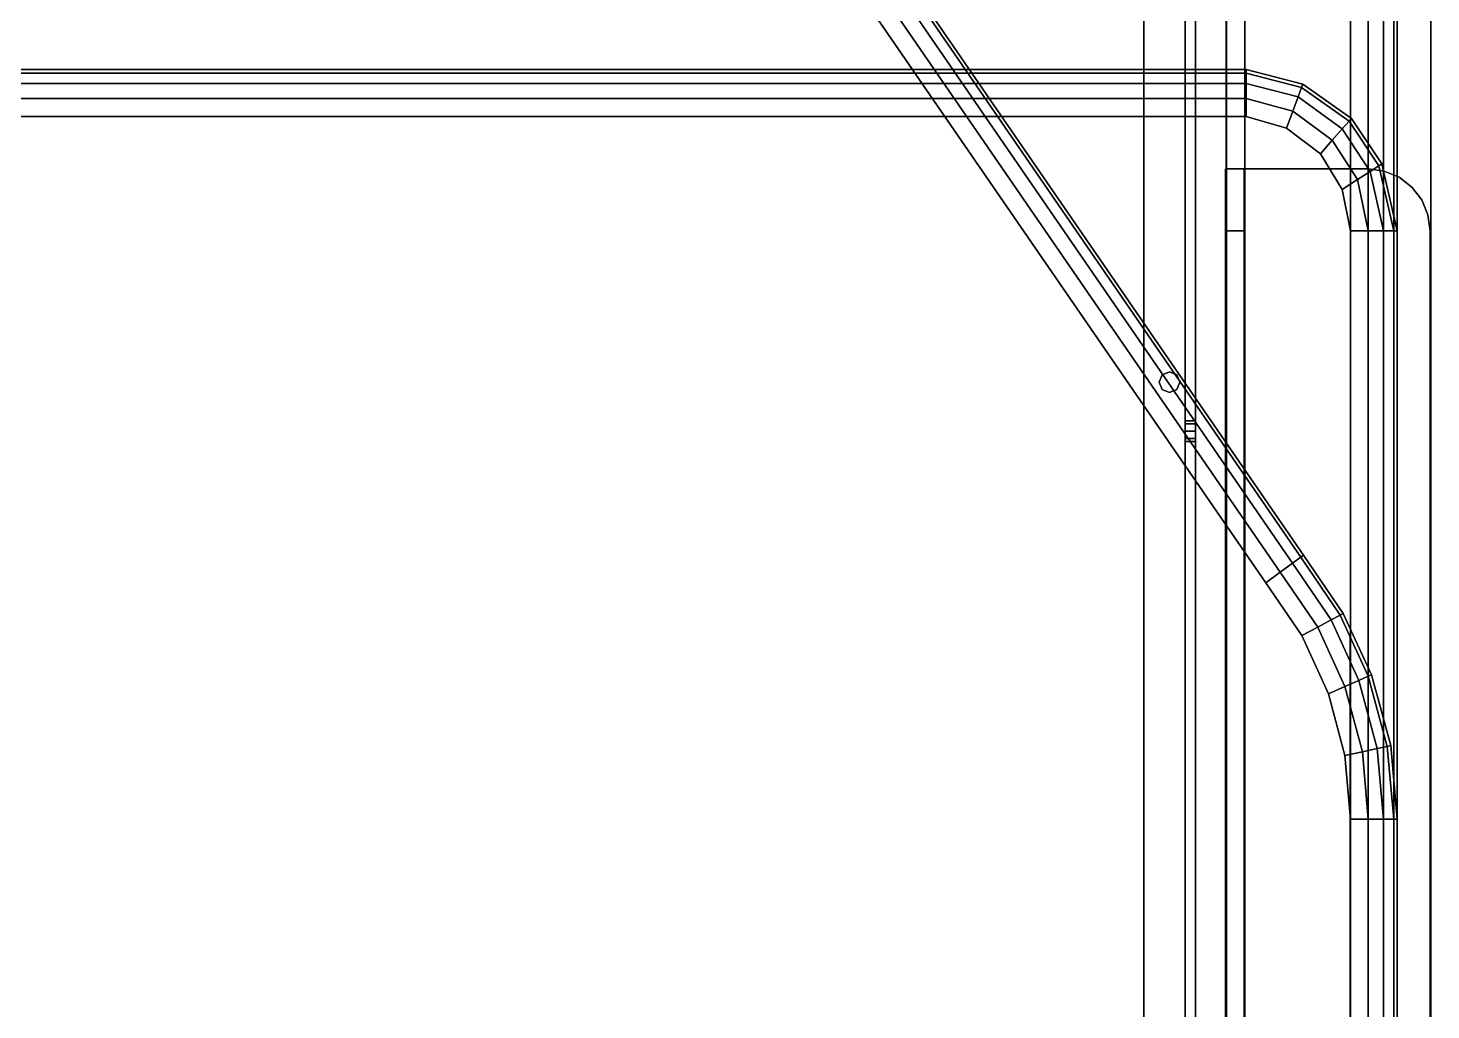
# Model space of a CAD drawing. Extents: x 0 to 341, y -1007 to 0.
# Drawn here: x 114.6 to 340.9, y -316.8 to -158.4 of the extents above; entities that cross this region are included whole.
import ezdxf

# ---------------------------------------------------------------- set-up
doc = ezdxf.new("R2010")
doc.units = 0
for name, color, linetype in [('ACESSORIO_ABERTO', 253, 'CONTINUOUS'), ('ACESSORIO_FECHADO', 253, 'CONTINUOUS'), ('TABUA_ABERTO', 7, 'CONTINUOUS'), ('TABUA_FECHADO', 7, 'CONTINUOUS')]:
    doc.layers.add(name, color=color, linetype=linetype)

msp = doc.modelspace()

# ---------------------------------------------------------------- linework, layer by layer
at = {"layer": 'ACESSORIO_ABERTO'}
for points, invisible_edges in [([(307.7914, -623.535, 30), (307.7914, -623.1942, 32.58819), (307.7914, -181.4782, 32.58819), (307.7914, -181.1375, 30)], 10), ([(307.7914, -181.1375, 30), (307.7914, -181.1375), (307.7914, -623.535), (307.7914, -623.535, 30)], 8), ([(310.7914, -181.4782, 32.58819), (310.7914, -181.1375, 30), (307.7914, -181.1375, 30), (307.7914, -181.4782, 32.58819)], 8), ([(307.7914, -181.4782, 32.58819), (307.7914, -182.4772, 35), (307.7914, -622.1952, 35), (307.7914, -623.1942, 32.58819)], 10), ([(310.7914, -182.4772, 35), (310.7914, -181.4782, 32.58819), (307.7914, -181.4782, 32.58819), (307.7914, -182.4772, 35)], 10), ([(307.7914, -622.1952, 35), (307.7914, -620.606, 37.07107), (307.7914, -184.0664, 37.07107), (307.7914, -182.4772, 35)], 10), ([(310.7914, -184.0664, 37.07107), (310.7914, -182.4772, 35), (307.7914, -182.4772, 35), (307.7914, -184.0664, 37.07107)], 10), ([(330.7914, -181.1375), (310.7914, -181.1375), (310.7914, -623.535), (330.7914, -623.535)], 8), ([(330.7914, -181.1375, 3), (310.7914, -181.1375, 3), (310.7914, -623.535, 3), (330.7914, -623.535, 3)], 8), ([(310.7914, -181.1375, 30), (310.7914, -181.1375), (310.7914, -623.535), (310.7914, -623.535, 30)], 8), ([(310.7914, -623.535, 30), (310.7914, -623.1942, 32.58819), (310.7914, -181.4782, 32.58819), (310.7914, -181.1375, 30)], 10), ([(310.7914, -181.4782, 32.58819), (310.7914, -182.4772, 35), (310.7914, -622.1952, 35), (310.7914, -623.1942, 32.58819)], 10), ([(310.7914, -622.1952, 35), (310.7914, -620.606, 37.07107), (310.7914, -184.0664, 37.07107), (310.7914, -182.4772, 35)], 10), ([(333.3795, -181.4782), (330.7914, -181.1375), (330.7914, -181.1375, 3), (333.3795, -181.4782, 3)], 8), ([(330.7914, -623.535), (333.3795, -623.1942), (333.3795, -181.4782), (330.7914, -181.1375)], 10), ([(330.7914, -623.535, 3), (333.3795, -623.1942, 3), (333.3795, -181.4782, 3), (330.7914, -181.1375, 3)], 10), ([(335.7914, -182.4772), (333.3795, -181.4782), (333.3795, -181.4782, 3), (335.7914, -182.4772, 3)], 10), ([(333.3795, -181.4782), (335.7914, -182.4772), (335.7914, -622.1952), (333.3795, -623.1942)], 10), ([(333.3795, -181.4782, 3), (335.7914, -182.4772, 3), (335.7914, -622.1952, 3), (333.3795, -623.1942, 3)], 10), ([(337.8624, -184.0664), (335.7914, -182.4772), (335.7914, -182.4772, 3), (337.8624, -184.0664, 3)], 10), ([(335.7914, -622.1952), (337.8624, -620.606), (337.8624, -184.0664), (335.7914, -182.4772)], 10), ([(335.7914, -622.1952, 3), (337.8624, -620.606, 3), (337.8624, -184.0664, 3), (335.7914, -182.4772, 3)], 10), ([(307.7914, -184.0664, 37.07107), (307.7914, -186.1375, 38.66026), (307.7914, -618.535, 38.66026), (307.7914, -620.606, 37.07107)], 10), ([(310.7914, -186.1375, 38.66026), (310.7914, -184.0664, 37.07107), (307.7914, -184.0664, 37.07107), (307.7914, -186.1375, 38.66026)], 10), ([(310.7914, -184.0664, 37.07107), (310.7914, -186.1375, 38.66026), (310.7914, -618.535, 38.66026), (310.7914, -620.606, 37.07107)], 10), ([(339.4516, -186.1375), (337.8624, -184.0664), (337.8624, -184.0664, 3), (339.4516, -186.1375, 3)], 10), ([(337.8624, -184.0664), (339.4516, -186.1375), (339.4516, -618.535), (337.8624, -620.606)], 10), ([(337.8624, -184.0664, 3), (339.4516, -186.1375, 3), (339.4516, -618.535, 3), (337.8624, -620.606, 3)], 10), ([(307.7914, -616.1231, 39.65926), (307.7914, -618.535, 38.66026), (307.7914, -186.1375, 38.66026), (307.7914, -188.5493, 39.65926)], 10), ([(310.7914, -188.5493, 39.65926), (310.7914, -186.1375, 38.66026), (307.7914, -186.1375, 38.66026), (307.7914, -188.5493, 39.65926)], 10), ([(310.7914, -616.1231, 39.65926), (310.7914, -618.535, 38.66026), (310.7914, -186.1375, 38.66026), (310.7914, -188.5493, 39.65926)], 10), ([(340.4506, -188.5493), (339.4516, -186.1375), (339.4516, -186.1375, 3), (340.4506, -188.5493, 3)], 10), ([(340.4506, -616.1231), (339.4516, -618.535), (339.4516, -186.1375), (340.4506, -188.5493)], 10), ([(340.4506, -616.1231, 3), (339.4516, -618.535, 3), (339.4516, -186.1375, 3), (340.4506, -188.5493, 3)], 10), ([(307.7914, -188.5493, 39.65926), (307.7914, -191.1375, 40), (307.7914, -613.535, 40), (307.7914, -616.1231, 39.65926)], 8), ([(310.7914, -191.1375, 40), (310.7914, -188.5493, 39.65926), (307.7914, -188.5493, 39.65926), (307.7914, -191.1375, 40)], 2), ([(310.7914, -188.5493, 39.65926), (310.7914, -191.1375, 40), (310.7914, -613.535, 40), (310.7914, -616.1231, 39.65926)], 8), ([(340.7914, -191.1375), (340.4506, -188.5493), (340.4506, -188.5493, 3), (340.7914, -191.1375, 3)], 2), ([(340.4506, -188.5493), (340.7914, -191.1375), (340.7914, -613.535), (340.4506, -616.1231)], 8), ([(340.4506, -188.5493, 3), (340.7914, -191.1375, 3), (340.7914, -613.535, 3), (340.4506, -616.1231, 3)], 8)]:
    msp.add_3dface(points, dxfattribs=dict(at, invisible_edges=invisible_edges))
for points in [[(307.7914, -181.1375), (310.7914, -181.1375), (310.7914, -623.535), (307.7914, -623.535)], [(310.7914, -181.1375, 30), (307.7914, -181.1375, 30), (307.7914, -181.1375), (310.7914, -181.1375)], [(330.7914, -181.1375), (330.7914, -181.1375, 3), (310.7914, -181.1375, 3), (310.7914, -181.1375)], [(310.7914, -181.1375, 3), (310.7914, -181.1375), (310.7914, -623.535), (310.7914, -623.535, 3)], [(310.7914, -191.1375, 40), (307.7914, -191.1375, 40), (307.7914, -613.535, 40), (310.7914, -613.535, 40)], [(340.7914, -191.1375), (340.7914, -191.1375, 3), (340.7914, -613.535, 3), (340.7914, -613.535)]]:
    msp.add_3dface(points, dxfattribs=at)
at = {"layer": 'ACESSORIO_FECHADO'}
for points in [[(294.6104, -16.0361, 5), (294.6104, -16.0361, 6.664), (294.6104, -458.5074, 6.664), (294.6104, -458.5074, 5)], [(301.2664, -16.0361, 21.64), (301.2664, -455.1794, 21.64), (302.9305, -455.1794, 21.64), (302.9305, -16.0361, 21.64)], [(307.9225, -425.2274, 16.648), (307.9225, -425.2274, 19.976), (307.9225, -16.0361, 19.976), (307.9225, -16.0361, 16.648)], [(307.9305, -16.0361), (310.9305, -16.0361), (310.9305, -458.5074), (307.9305, -458.5074)], [(310.9305, -16.0361, 3), (310.9305, -16.0361), (310.9305, -458.5074), (310.9305, -458.5074, 3)], [(310.9305, -26.0361, 40), (307.9305, -26.0361, 40), (307.9305, -448.5074, 40), (310.9305, -448.5074, 40)], [(340.9305, -26.0361), (340.9305, -26.0361, 3), (340.9305, -448.5074, 3), (340.9305, -448.5074)], [(297.5938, -214.3592, 6.664), (297.5938, -214.3592, 5), (297.1064, -215.5358, 5), (297.1064, -215.5358, 6.664)], [(298.7704, -213.8718, 6.664), (298.7704, -213.8718, 5), (297.5938, -214.3592, 5), (297.5938, -214.3592, 6.664)], [(299.9471, -214.3592, 6.664), (299.9471, -214.3592, 5), (298.7704, -213.8718, 5), (298.7704, -213.8718, 6.664)], [(300.4344, -215.5358, 6.664), (300.4344, -215.5358, 5), (299.9471, -214.3592, 5), (299.9471, -214.3592, 6.664)], [(297.1064, -215.5358, 6.664), (297.1064, -215.5358, 5), (297.5938, -216.7125, 5), (297.5938, -216.7125, 6.664)], [(297.5938, -216.7125, 6.664), (297.5938, -216.7125, 5), (298.7704, -217.1998, 5), (298.7704, -217.1998, 6.664)], [(298.7704, -217.1998, 6.664), (298.7704, -217.1998, 5), (299.9471, -216.7125, 5), (299.9471, -216.7125, 6.664)], [(299.9471, -216.7125, 6.664), (299.9471, -216.7125, 5), (300.4344, -215.5358, 5), (300.4344, -215.5358, 6.664)], [(302.9305, -222.2716, 11.7329), (301.2664, -222.2716, 11.7329), (301.2664, -221.7842, 12.90952), (302.9305, -221.7842, 12.90952)], [(302.9305, -221.7842, 12.90952), (301.2664, -221.7842, 12.90952), (301.2664, -222.2716, 14.08615), (302.9305, -222.2716, 14.08615)], [(302.9305, -223.4482, 11.24552), (301.2664, -223.4482, 11.24552), (301.2664, -222.2716, 11.7329), (302.9305, -222.2716, 11.7329)], [(302.9305, -222.2716, 14.08615), (301.2664, -222.2716, 14.08615), (301.2664, -223.4482, 14.57352), (302.9305, -223.4482, 14.57352)], [(302.9305, -223.4482, 14.57352), (301.2664, -223.4482, 14.57352), (301.2664, -224.6249, 14.08615), (302.9305, -224.6249, 14.08615)], [(302.9305, -224.6249, 11.7329), (301.2664, -224.6249, 11.7329), (301.2664, -223.4482, 11.24552), (302.9305, -223.4482, 11.24552)], [(302.9305, -224.6249, 14.08615), (301.2664, -224.6249, 14.08615), (301.2664, -225.1122, 12.90952), (302.9305, -225.1122, 12.90952)], [(302.9305, -225.1122, 12.90952), (301.2664, -225.1122, 12.90952), (301.2664, -224.6249, 11.7329), (302.9305, -224.6249, 11.7329)]]:
    msp.add_3dface(points, dxfattribs=at)
for points, invisible_edges in [([(307.9305, -16.0361, 30), (307.9305, -16.0361), (307.9305, -458.5074), (307.9305, -458.5074, 30)], 8), ([(307.9305, -458.5074, 30), (307.9305, -458.1667, 32.58819), (307.9305, -16.3769, 32.58819), (307.9305, -16.0361, 30)], 10), ([(307.9305, -16.3769, 32.58819), (307.9305, -17.3759, 35), (307.9305, -457.1677, 35), (307.9305, -458.1667, 32.58819)], 10), ([(307.9305, -457.1677, 35), (307.9305, -455.5785, 37.07107), (307.9305, -18.9651, 37.07107), (307.9305, -17.3759, 35)], 10), ([(310.9305, -458.5074, 30), (310.9305, -458.1667, 32.58819), (310.9305, -16.3769, 32.58819), (310.9305, -16.0361, 30)], 10), ([(310.9305, -16.0361, 30), (310.9305, -16.0361), (310.9305, -458.5074), (310.9305, -458.5074, 30)], 8), ([(330.9305, -16.0361, 3), (310.9305, -16.0361, 3), (310.9305, -458.5074, 3), (330.9305, -458.5074, 3)], 8), ([(330.9305, -16.0361), (310.9305, -16.0361), (310.9305, -458.5074), (330.9305, -458.5074)], 8), ([(310.9305, -16.3769, 32.58819), (310.9305, -17.3759, 35), (310.9305, -457.1677, 35), (310.9305, -458.1667, 32.58819)], 10), ([(310.9305, -457.1677, 35), (310.9305, -455.5785, 37.07107), (310.9305, -18.9651, 37.07107), (310.9305, -17.3759, 35)], 10), ([(330.9305, -458.5074, 3), (333.5186, -458.1667, 3), (333.5186, -16.3769, 3), (330.9305, -16.0361, 3)], 10), ([(330.9305, -458.5074), (333.5186, -458.1667), (333.5186, -16.3769), (330.9305, -16.0361)], 10), ([(333.5186, -16.3769, 3), (335.9305, -17.3759, 3), (335.9305, -457.1677, 3), (333.5186, -458.1667, 3)], 10), ([(333.5186, -16.3769), (335.9305, -17.3759), (335.9305, -457.1677), (333.5186, -458.1667)], 10), ([(335.9305, -457.1677, 3), (338.0015, -455.5785, 3), (338.0015, -18.9651, 3), (335.9305, -17.3759, 3)], 10), ([(335.9305, -457.1677), (338.0015, -455.5785), (338.0015, -18.9651), (335.9305, -17.3759)], 10), ([(307.9305, -18.9651, 37.07107), (307.9305, -21.0361, 38.66026), (307.9305, -453.5074, 38.66026), (307.9305, -455.5785, 37.07107)], 10), ([(310.9305, -18.9651, 37.07107), (310.9305, -21.0361, 38.66026), (310.9305, -453.5074, 38.66026), (310.9305, -455.5785, 37.07107)], 10), ([(338.0015, -18.9651, 3), (339.5907, -21.0361, 3), (339.5907, -453.5074, 3), (338.0015, -455.5785, 3)], 10), ([(338.0015, -18.9651), (339.5907, -21.0361), (339.5907, -453.5074), (338.0015, -455.5785)], 10), ([(307.9305, -451.0956, 39.65926), (307.9305, -453.5074, 38.66026), (307.9305, -21.0361, 38.66026), (307.9305, -23.448, 39.65926)], 10), ([(310.9305, -451.0956, 39.65926), (310.9305, -453.5074, 38.66026), (310.9305, -21.0361, 38.66026), (310.9305, -23.448, 39.65926)], 10), ([(340.5897, -451.0956, 3), (339.5907, -453.5074, 3), (339.5907, -21.0361, 3), (340.5897, -23.448, 3)], 10), ([(340.5897, -451.0956), (339.5907, -453.5074), (339.5907, -21.0361), (340.5897, -23.448)], 10), ([(307.9305, -23.448, 39.65926), (307.9305, -26.0361, 40), (307.9305, -448.5074, 40), (307.9305, -451.0956, 39.65926)], 8), ([(310.9305, -23.448, 39.65926), (310.9305, -26.0361, 40), (310.9305, -448.5074, 40), (310.9305, -451.0956, 39.65926)], 8), ([(340.5897, -23.448, 3), (340.9305, -26.0361, 3), (340.9305, -448.5074, 3), (340.5897, -451.0956, 3)], 8), ([(340.5897, -23.448), (340.9305, -26.0361), (340.9305, -448.5074), (340.5897, -451.0956)], 8), ([(294.6104, -213.8718, 5), (302.9305, -213.8718, 5), (302.9305, -59.3536, 5), (294.6104, -59.3536, 5)], 5), ([(294.6104, -213.8718, 6.664), (301.2664, -213.8718, 6.664), (301.2664, -59.3536, 6.664), (294.6104, -59.3536, 6.664)], 5), ([(301.2664, -221.7842, 21.64), (301.2664, -221.7842, 6.664), (301.2664, -91.846, 6.664), (301.2664, -91.846, 21.64)], 5), ([(302.9305, -91.846, 21.64), (302.9305, -91.846, 5), (302.9305, -221.7842, 5), (302.9305, -221.7842, 21.64)], 5), ([(294.6104, -214.3592, 6.664), (297.5938, -214.3592, 6.664), (298.7704, -213.8718, 6.664), (294.6104, -213.8718, 6.664)], 5), ([(294.6104, -214.3592, 5), (297.5938, -214.3592, 5), (298.7704, -213.8718, 5), (294.6104, -213.8718, 5)], 7), ([(294.6104, -214.3592, 6.664), (297.5938, -214.3592, 6.664), (297.1064, -215.5358, 6.664), (294.6104, -215.5358, 6.664)], 5), ([(294.6104, -214.3592, 5), (297.5938, -214.3592, 5), (297.1064, -215.5358, 5), (294.6104, -215.5358, 5)], 5), ([(301.2664, -214.3592, 6.664), (299.9471, -214.3592, 6.664), (298.7704, -213.8718, 6.664), (301.2664, -213.8718, 6.664)], 5), ([(302.9305, -214.3592, 5), (299.9471, -214.3592, 5), (298.7704, -213.8718, 5), (302.9305, -213.8718, 5)], 7), ([(301.2664, -215.5358, 6.664), (300.4344, -215.5358, 6.664), (299.9471, -214.3592, 6.664), (301.2664, -214.3592, 6.664)], 5), ([(302.9305, -215.5358, 5), (300.4344, -215.5358, 5), (299.9471, -214.3592, 5), (302.9305, -214.3592, 5)], 5), ([(294.6104, -215.5358, 6.664), (297.1064, -215.5358, 6.664), (297.5938, -216.7125, 6.664), (294.6104, -216.7125, 6.664)], 5), ([(294.6104, -215.5358, 5), (297.1064, -215.5358, 5), (297.5938, -216.7125, 5), (294.6104, -216.7125, 5)], 5), ([(294.6104, -216.7125, 6.664), (297.5938, -216.7125, 6.664), (298.7704, -217.1998, 6.664), (294.6104, -217.1998, 6.664)], 5), ([(294.6104, -216.7125, 5), (297.5938, -216.7125, 5), (298.7704, -217.1998, 5), (294.6104, -217.1998, 5)], 7), ([(294.6104, -428.6118, 5), (302.9305, -428.6118, 5), (302.9305, -217.1998, 5), (294.6104, -217.1998, 5)], 5), ([(294.6104, -428.6118, 6.664), (301.2664, -428.6118, 6.664), (301.2664, -217.1998, 6.664), (294.6104, -217.1998, 6.664)], 5), ([(301.2664, -216.7125, 6.664), (299.9471, -216.7125, 6.664), (298.7704, -217.1998, 6.664), (301.2664, -217.1998, 6.664)], 5), ([(302.9305, -216.7125, 5), (299.9471, -216.7125, 5), (298.7704, -217.1998, 5), (302.9305, -217.1998, 5)], 7), ([(301.2664, -215.5358, 6.664), (300.4344, -215.5358, 6.664), (299.9471, -216.7125, 6.664), (301.2664, -216.7125, 6.664)], 5), ([(302.9305, -215.5358, 5), (300.4344, -215.5358, 5), (299.9471, -216.7125, 5), (302.9305, -216.7125, 5)], 5), ([(301.2664, -222.2716, 6.664), (301.2664, -222.2716, 11.7329), (301.2664, -221.7842, 12.90952), (301.2664, -221.7842, 6.664)], 5), ([(301.2664, -222.2716, 21.64), (301.2664, -222.2716, 14.08615), (301.2664, -221.7842, 12.90952), (301.2664, -221.7842, 21.64)], 5), ([(301.2664, -222.2716, 6.664), (301.2664, -222.2716, 11.7329), (301.2664, -223.4482, 11.24552), (301.2664, -223.4482, 6.664)], 5), ([(301.2664, -223.4482, 21.64), (301.2664, -223.4482, 14.57352), (301.2664, -222.2716, 14.08615), (301.2664, -222.2716, 21.64)], 5), ([(301.2664, -223.4482, 6.664), (301.2664, -223.4482, 11.24552), (301.2664, -224.6249, 11.7329), (301.2664, -224.6249, 6.664)], 5), ([(301.2664, -223.4482, 21.64), (301.2664, -223.4482, 14.57352), (301.2664, -224.6249, 14.08615), (301.2664, -224.6249, 21.64)], 5), ([(302.9305, -222.2716, 5), (302.9305, -222.2716, 11.7329), (302.9305, -221.7842, 12.90952), (302.9305, -221.7842, 5)], 5), ([(302.9305, -222.2716, 21.64), (302.9305, -222.2716, 14.08615), (302.9305, -221.7842, 12.90952), (302.9305, -221.7842, 21.64)], 5), ([(302.9305, -222.2716, 5), (302.9305, -222.2716, 11.7329), (302.9305, -223.4482, 11.24552), (302.9305, -223.4482, 5)], 5), ([(302.9305, -222.2716, 21.64), (302.9305, -222.2716, 14.08615), (302.9305, -223.4482, 14.57352), (302.9305, -223.4482, 21.64)], 5), ([(302.9305, -223.4482, 5), (302.9305, -223.4482, 11.24552), (302.9305, -224.6249, 11.7329), (302.9305, -224.6249, 5)], 5), ([(302.9305, -223.4482, 21.64), (302.9305, -223.4482, 14.57352), (302.9305, -224.6249, 14.08615), (302.9305, -224.6249, 21.64)], 5), ([(301.2664, -224.6249, 6.664), (301.2664, -224.6249, 11.7329), (301.2664, -225.1122, 12.90952), (301.2664, -225.1122, 6.664)], 5), ([(301.2664, -224.6249, 21.64), (301.2664, -224.6249, 14.08615), (301.2664, -225.1122, 12.90952), (301.2664, -225.1122, 21.64)], 5), ([(301.2664, -412.5406, 21.64), (301.2664, -412.5406, 6.664), (301.2664, -225.1122, 6.664), (301.2664, -225.1122, 21.64)], 5), ([(302.9305, -224.6249, 5), (302.9305, -224.6249, 11.7329), (302.9305, -225.1122, 12.90952), (302.9305, -225.1122, 5)], 5), ([(302.9305, -224.6249, 21.64), (302.9305, -224.6249, 14.08615), (302.9305, -225.1122, 12.90952), (302.9305, -225.1122, 21.64)], 5), ([(302.9305, -225.1122, 21.64), (302.9305, -225.1122, 5), (302.9305, -412.5406, 5), (302.9305, -412.5406, 21.64)], 5)]:
    msp.add_3dface(points, dxfattribs=dict(at, invisible_edges=invisible_edges))
at = {"layer": 'TABUA_ABERTO'}
for points in [[(29.77826, -165.679, 50.38631), (311.1523, -165.679, 50.38631), (311.1523, -165.1014, 47.5), (29.77826, -165.1014, 47.5)], [(29.77826, -165.1014, 47.5), (311.1523, -165.1014, 47.5), (311.1523, -165.679, 44.61369), (29.77826, -165.679, 44.61369)], [(320.0687, -167.9727, 50.38631), (311.1523, -165.679, 50.38631), (311.1523, -165.1014, 47.5), (320.2679, -167.4306, 47.5)], [(320.2679, -167.4306, 47.5), (311.1523, -165.1014, 47.5), (311.1523, -165.679, 44.61369), (320.0687, -167.9727, 44.61369)], [(29.77826, -167.3228, 52.82806), (311.1523, -167.3228, 52.82806), (311.1523, -165.679, 50.38631), (29.77826, -165.679, 50.38631)], [(29.77826, -165.679, 44.61369), (311.1523, -165.679, 44.61369), (311.1523, -167.3228, 42.17194), (29.77826, -167.3228, 42.17194)], [(29.77826, -169.7797, 54.44919), (311.1523, -169.7797, 54.44919), (311.1523, -167.3228, 52.82806), (29.77826, -167.3228, 52.82806)], [(29.77826, -167.3228, 42.17194), (311.1523, -167.3228, 42.17194), (311.1523, -169.7797, 40.55081), (29.77826, -169.7797, 40.55081)], [(319.5017, -169.5157, 52.82806), (311.1523, -167.3228, 52.82806), (311.1523, -165.679, 50.38631), (320.0687, -167.9727, 50.38631)], [(320.0687, -167.9727, 44.61369), (311.1523, -165.679, 44.61369), (311.1523, -167.3228, 42.17194), (319.5017, -169.5157, 42.17194)], [(318.6542, -171.8218, 54.44919), (311.1523, -169.7797, 54.44919), (311.1523, -167.3228, 52.82806), (319.5017, -169.5157, 52.82806)], [(319.5017, -169.5157, 42.17194), (311.1523, -167.3228, 42.17194), (311.1523, -169.7797, 40.55081), (318.6542, -171.8218, 40.55081)], [(320.0687, -167.9727, 50.38631), (327.7168, -173.4225, 50.38631), (328.0984, -172.989, 47.5), (320.2679, -167.4306, 47.5)], [(320.2679, -167.4306, 47.5), (328.0984, -172.989, 47.5), (327.7168, -173.4225, 44.61369), (320.0687, -167.9727, 44.61369)], [(318.6542, -171.8218, 54.44919), (325.0067, -176.5002, 54.44919), (326.6304, -174.6563, 52.82806), (319.5017, -169.5157, 52.82806)], [(319.5017, -169.5157, 42.17194), (326.6304, -174.6563, 42.17194), (325.0067, -176.5002, 40.55081), (318.6542, -171.8218, 40.55081)], [(319.5017, -169.5157, 52.82806), (326.6304, -174.6563, 52.82806), (327.7168, -173.4225, 50.38631), (320.0687, -167.9727, 50.38631)], [(320.0687, -167.9727, 44.61369), (327.7168, -173.4225, 44.61369), (326.6304, -174.6563, 42.17194), (319.5017, -169.5157, 42.17194)], [(29.77826, -172.6711, 55), (311.1523, -172.6711, 55), (311.1523, -169.7797, 54.44919), (29.77826, -169.7797, 54.44919)], [(29.77826, -169.7797, 40.55081), (311.1523, -169.7797, 40.55081), (311.1523, -172.6711, 40), (29.77826, -172.6711, 40)], [(317.6568, -174.5359, 55), (311.1523, -172.6711, 55), (311.1523, -169.7797, 54.44919), (318.6542, -171.8218, 54.44919)], [(318.6542, -171.8218, 40.55081), (311.1523, -169.7797, 40.55081), (311.1523, -172.6711, 40), (317.6568, -174.5359, 40)], [(317.6568, -174.5359, 55), (323.0959, -178.6704, 55), (325.0067, -176.5002, 54.44919), (318.6542, -171.8218, 54.44919)], [(318.6542, -171.8218, 40.55081), (325.0067, -176.5002, 40.55081), (323.0959, -178.6704, 40), (317.6568, -174.5359, 40)], [(326.6304, -174.6563, 52.82806), (331.1292, -181.5251, 52.82806), (332.511, -180.6347, 50.38631), (327.7168, -173.4225, 50.38631)], [(327.7168, -173.4225, 44.61369), (332.511, -180.6347, 44.61369), (331.1292, -181.5251, 42.17194), (326.6304, -174.6563, 42.17194)], [(327.7168, -173.4225, 50.38631), (332.511, -180.6347, 50.38631), (332.9966, -180.3218, 47.5), (328.0984, -172.989, 47.5)], [(328.0984, -172.989, 47.5), (332.9966, -180.3218, 47.5), (332.511, -180.6347, 44.61369), (327.7168, -173.4225, 44.61369)], [(323.0959, -178.6704, 55), (326.6333, -184.4221, 55), (329.0639, -182.8558, 54.44919), (325.0067, -176.5002, 54.44919)], [(325.0067, -176.5002, 40.55081), (329.0639, -182.8558, 40.55081), (326.6333, -184.4221, 40), (323.0959, -178.6704, 40)], [(325.0067, -176.5002, 54.44919), (329.0639, -182.8558, 54.44919), (331.1292, -181.5251, 52.82806), (326.6304, -174.6563, 52.82806)], [(326.6304, -174.6563, 42.17194), (331.1292, -181.5251, 42.17194), (329.0639, -182.8558, 40.55081), (325.0067, -176.5002, 40.55081)], [(331.1292, -181.5251, 52.82806), (333.2789, -191.1375, 52.82806), (334.9227, -191.1375, 50.38631), (332.511, -180.6347, 50.38631)], [(332.511, -180.6347, 44.61369), (334.9227, -191.1375, 44.61369), (333.2789, -191.1375, 42.17194), (331.1292, -181.5251, 42.17194)], [(332.511, -180.6347, 50.38631), (334.9227, -191.1375, 50.38631), (335.5003, -191.1375, 47.5), (332.9966, -180.3218, 47.5)], [(332.9966, -180.3218, 47.5), (335.5003, -191.1375, 47.5), (334.9227, -191.1375, 44.61369), (332.511, -180.6347, 44.61369)], [(326.6333, -184.4221, 55), (327.9305, -191.1375, 55), (330.822, -191.1375, 54.44919), (329.0639, -182.8558, 54.44919)], [(329.0639, -182.8558, 40.55081), (330.822, -191.1375, 40.55081), (327.9305, -191.1375, 40), (326.6333, -184.4221, 40)], [(329.0639, -182.8558, 54.44919), (330.822, -191.1375, 54.44919), (333.2789, -191.1375, 52.82806), (331.1292, -181.5251, 52.82806)], [(331.1292, -181.5251, 42.17194), (333.2789, -191.1375, 42.17194), (330.822, -191.1375, 40.55081), (329.0639, -182.8558, 40.55081)], [(327.9305, -191.1375, 55), (327.9305, -623.535, 55), (330.822, -623.535, 54.44919), (330.822, -191.1375, 54.44919)], [(330.822, -191.1375, 40.55081), (330.822, -623.535, 40.55081), (327.9305, -623.535, 40), (327.9305, -191.1375, 40)], [(330.822, -191.1375, 54.44919), (330.822, -623.535, 54.44919), (333.2789, -623.535, 52.82806), (333.2789, -191.1375, 52.82806)], [(333.2789, -191.1375, 42.17194), (333.2789, -623.535, 42.17194), (330.822, -623.535, 40.55081), (330.822, -191.1375, 40.55081)], [(333.2789, -191.1375, 52.82806), (333.2789, -623.535, 52.82806), (334.9227, -623.535, 50.38631), (334.9227, -191.1375, 50.38631)], [(334.9227, -191.1375, 44.61369), (334.9227, -623.535, 44.61369), (333.2789, -623.535, 42.17194), (333.2789, -191.1375, 42.17194)], [(334.9227, -191.1375, 50.38631), (334.9227, -623.535, 50.38631), (335.5003, -623.535, 47.5), (335.5003, -191.1375, 47.5)], [(335.5003, -191.1375, 47.5), (335.5003, -623.535, 47.5), (334.9227, -623.535, 44.61369), (334.9227, -191.1375, 44.61369)]]:
    msp.add_3dface(points, dxfattribs=at)
for points, invisible_edges in [([(317.6568, -174.5359, 55), (311.1523, -172.6711, 55), (29.77826, -172.6711, 55), (23.27361, -174.5359, 55)], 8), ([(317.6568, -174.5359, 40), (311.1523, -172.6711, 40), (29.77826, -172.6711, 40), (23.27361, -174.5359, 40)], 8), ([(23.27361, -174.5359, 55), (17.83458, -178.6704, 55), (323.0959, -178.6704, 55), (317.6568, -174.5359, 55)], 10), ([(23.27361, -174.5359, 40), (17.83458, -178.6704, 40), (323.0959, -178.6704, 40), (317.6568, -174.5359, 40)], 10), ([(323.0959, -178.6704, 55), (326.6333, -184.4221, 55), (14.29714, -184.4221, 55), (17.83458, -178.6704, 55)], 10), ([(323.0959, -178.6704, 40), (326.6333, -184.4221, 40), (14.29714, -184.4221, 40), (17.83458, -178.6704, 40)], 10), ([(14.29714, -184.4221, 55), (12.99999, -191.1375, 55), (327.9305, -191.1375, 55), (326.6333, -184.4221, 55)], 10), ([(14.29714, -184.4221, 40), (12.99999, -191.1375, 40), (327.9305, -191.1375, 40), (326.6333, -184.4221, 40)], 10), ([(12.93044, -818.0062, 40.00032), (327.8609, -818.0062, 40.00032), (327.9305, -191.1375, 40), (12.99999, -191.1375, 40)], 5), ([(12.93044, -623.535, 55.00032), (12.99999, -191.1375, 55), (327.9305, -191.1375, 55), (328, -623.535, 55)], 2), ([(12.93044, -623.535, 40.00032), (12.99999, -191.1375, 40), (327.9305, -191.1375, 40), (328, -623.535, 40)], 2)]:
    msp.add_3dface(points, dxfattribs=dict(at, invisible_edges=invisible_edges))
at = {"layer": 'TABUA_FECHADO'}
for points, invisible_edges in [([(327.9305, -26.0361, 40), (328, -458.5074, 40), (12.99999, -458.5074, 40), (12.99999, -26.0361, 40)], 8), ([(327.9305, -26.0361, 55), (328, -458.5074, 55), (12.99999, -458.5074, 55), (12.99999, -26.0361, 55)], 8), ([(327.9305, -26.0361, 40), (328, -458.5074, 40), (12.99999, -458.5074, 40), (12.99999, -26.0361, 40)], 8), ([(26.65838, -247.8899, 55), (110.0535, -126.6442, 55), (230.8769, -126.6442, 55), (314.2722, -247.8899, 55)], 10), ([(26.65838, -247.8899, 70), (110.0535, -126.6442, 70), (230.8769, -126.6442, 70), (314.2722, -247.8899, 70)], 10), ([(20.81781, -256.3924, 55), (26.65838, -247.8899, 55), (314.2722, -247.8899, 55), (320.1127, -256.3924, 55)], 10), ([(20.81781, -256.3924, 70), (26.65838, -247.8899, 70), (314.2722, -247.8899, 70), (320.1127, -256.3924, 70)], 10), ([(320.1127, -256.3924, 55), (324.4185, -265.8006, 55), (16.51198, -265.8006, 55), (20.81781, -256.3924, 55)], 10), ([(320.1127, -256.3924, 70), (324.4185, -265.8006, 70), (16.51198, -265.8006, 70), (20.81781, -256.3924, 70)], 10), ([(16.51198, -265.8006, 55), (13.88604, -275.7521, 55), (327.0444, -275.7521, 55), (324.4185, -265.8006, 55)], 10), ([(16.51198, -265.8006, 70), (13.88604, -275.7521, 70), (327.0444, -275.7521, 70), (324.4185, -265.8006, 70)], 10), ([(13.88604, -275.7521, 55), (12.99999, -286.0362, 55), (327.9305, -286.0362, 55), (327.0444, -275.7521, 55)], 10), ([(13.88604, -275.7521, 70), (12.99999, -286.0362, 70), (327.9305, -286.0362, 70), (327.0444, -275.7521, 70)], 10), ([(327.9305, -286.0362, 55), (328, -458.5074, 55), (12.99999, -458.5074, 55), (12.99999, -286.0362, 55)], 8), ([(327.9305, -286.0362, 70), (328, -458.5074, 70), (12.99999, -458.5074, 70), (12.99999, -286.0362, 70)], 8)]:
    msp.add_3dface(points, dxfattribs=dict(at, invisible_edges=invisible_edges))
for points in [[(327.9305, -26.0361, 55), (327.9305, -458.5074, 55), (330.822, -458.5074, 54.44919), (330.822, -26.0361, 54.44919)], [(330.822, -26.0361, 40.55081), (330.822, -458.5074, 40.55081), (327.9305, -458.5074, 40), (327.9305, -26.0361, 40)], [(330.822, -26.0361, 54.44919), (330.822, -458.5074, 54.44919), (333.2789, -458.5074, 52.82806), (333.2789, -26.0361, 52.82806)], [(333.2789, -26.0361, 42.17194), (333.2789, -458.5074, 42.17194), (330.822, -458.5074, 40.55081), (330.822, -26.0361, 40.55081)], [(333.2789, -26.0361, 52.82806), (333.2789, -458.5074, 52.82806), (334.9227, -458.5074, 50.38631), (334.9227, -26.0361, 50.38631)], [(334.9227, -26.0361, 44.61369), (334.9227, -458.5074, 44.61369), (333.2789, -458.5074, 42.17194), (333.2789, -26.0361, 42.17194)], [(334.9227, -26.0361, 50.38631), (334.9227, -458.5074, 50.38631), (335.5003, -458.5074, 47.5), (335.5003, -26.0361, 47.5)], [(335.5003, -26.0361, 47.5), (335.5003, -458.5074, 47.5), (334.9227, -458.5074, 44.61369), (334.9227, -26.0361, 44.61369)], [(319.9212, -243.7693, 65.38631), (236.526, -122.5236, 65.38631), (236.9927, -122.1832, 62.5), (320.3878, -243.4289, 62.5)], [(320.3878, -243.4289, 62.5), (236.9927, -122.1832, 62.5), (236.526, -122.5236, 59.61369), (319.9212, -243.7693, 59.61369)], [(316.6082, -246.1859, 69.4492), (233.213, -124.9402, 69.4492), (235.198, -123.4923, 67.82806), (318.5931, -244.738, 67.82806)], [(318.5931, -244.738, 57.17194), (235.198, -123.4923, 57.17194), (233.213, -124.9402, 55.55081), (316.6082, -246.1859, 55.55081)], [(318.5931, -244.738, 67.82806), (235.198, -123.4923, 67.82806), (236.526, -122.5236, 65.38631), (319.9212, -243.7693, 65.38631)], [(319.9212, -243.7693, 59.61369), (236.526, -122.5236, 59.61369), (235.198, -123.4923, 57.17194), (318.5931, -244.738, 57.17194)], [(314.2722, -247.8899, 70), (230.8769, -126.6442, 70), (233.213, -124.9402, 69.4492), (316.6082, -246.1859, 69.4492)], [(316.6082, -246.1859, 55.55081), (233.213, -124.9402, 55.55081), (230.8769, -126.6442, 55), (314.2722, -247.8899, 55)], [(318.5931, -244.738, 67.82806), (324.8357, -253.8829, 67.82806), (326.2874, -253.1115, 65.38631), (319.9212, -243.7693, 65.38631)], [(319.9212, -243.7693, 59.61369), (326.2874, -253.1115, 59.61369), (324.8357, -253.8829, 57.17194), (318.5931, -244.738, 57.17194)], [(319.9212, -243.7693, 65.38631), (326.2874, -253.1115, 65.38631), (326.7975, -252.8405, 62.5), (320.3878, -243.4289, 62.5)], [(320.3878, -243.4289, 62.5), (326.7975, -252.8405, 62.5), (326.2874, -253.1115, 59.61369), (319.9212, -243.7693, 59.61369)], [(314.2722, -247.8899, 70), (320.1127, -256.3924, 70), (322.6661, -255.0357, 69.4492), (316.6082, -246.1859, 69.4492)], [(316.6082, -246.1859, 55.55081), (322.6661, -255.0357, 55.55081), (320.1127, -256.3924, 55), (314.2722, -247.8899, 55)], [(316.6082, -246.1859, 69.4492), (322.6661, -255.0357, 69.4492), (324.8357, -253.8829, 67.82806), (318.5931, -244.738, 67.82806)], [(318.5931, -244.738, 57.17194), (324.8357, -253.8829, 57.17194), (322.6661, -255.0357, 55.55081), (316.6082, -246.1859, 55.55081)], [(324.8357, -253.8829, 67.82806), (329.3081, -263.6332, 67.82806), (330.8109, -262.9671, 65.38631), (326.2874, -253.1115, 65.38631)], [(326.2874, -253.1115, 59.61369), (330.8109, -262.9671, 59.61369), (329.3081, -263.6332, 57.17194), (324.8357, -253.8829, 57.17194)], [(326.2874, -253.1115, 65.38631), (330.8109, -262.9671, 65.38631), (331.339, -262.733, 62.5), (326.7975, -252.8405, 62.5)], [(326.7975, -252.8405, 62.5), (331.339, -262.733, 62.5), (330.8109, -262.9671, 59.61369), (326.2874, -253.1115, 59.61369)], [(320.1127, -256.3924, 70), (324.4185, -265.8006, 70), (327.062, -264.6288, 69.4492), (322.6661, -255.0357, 69.4492)], [(322.6661, -255.0357, 55.55081), (327.062, -264.6288, 55.55081), (324.4185, -265.8006, 55), (320.1127, -256.3924, 55)], [(322.6661, -255.0357, 69.4492), (327.062, -264.6288, 69.4492), (329.3081, -263.6332, 67.82806), (324.8357, -253.8829, 67.82806)], [(324.8357, -253.8829, 57.17194), (329.3081, -263.6332, 57.17194), (327.062, -264.6288, 55.55081), (322.6661, -255.0357, 55.55081)], [(324.4185, -265.8006, 70), (327.0444, -275.7521, 70), (329.8708, -275.1418, 69.4492), (327.062, -264.6288, 69.4492)], [(327.062, -264.6288, 55.55081), (329.8708, -275.1418, 55.55081), (327.0444, -275.7521, 55), (324.4185, -265.8006, 55)], [(327.062, -264.6288, 69.4492), (329.8708, -275.1418, 69.4492), (332.2724, -274.6232, 67.82806), (329.3081, -263.6332, 67.82806)], [(329.3081, -263.6332, 57.17194), (332.2724, -274.6232, 57.17194), (329.8708, -275.1418, 55.55081), (327.062, -264.6288, 55.55081)], [(329.3081, -263.6332, 67.82806), (332.2724, -274.6232, 67.82806), (333.8792, -274.2763, 65.38631), (330.8109, -262.9671, 65.38631)], [(330.8109, -262.9671, 59.61369), (333.8792, -274.2763, 59.61369), (332.2724, -274.6232, 57.17194), (329.3081, -263.6332, 57.17194)], [(330.8109, -262.9671, 65.38631), (333.8792, -274.2763, 65.38631), (334.4438, -274.1544, 62.5), (331.339, -262.733, 62.5)], [(331.339, -262.733, 62.5), (334.4438, -274.1544, 62.5), (333.8792, -274.2763, 59.61369), (330.8109, -262.9671, 59.61369)], [(327.0444, -275.7521, 70), (327.9305, -286.0362, 70), (330.822, -286.0362, 69.4492), (329.8708, -275.1418, 69.4492)], [(329.8708, -275.1418, 55.55081), (330.822, -286.0362, 55.55081), (327.9305, -286.0362, 55), (327.0444, -275.7521, 55)], [(329.8708, -275.1418, 69.4492), (330.822, -286.0362, 69.4492), (333.2789, -286.0362, 67.82806), (332.2724, -274.6232, 67.82806)], [(332.2724, -274.6232, 57.17194), (333.2789, -286.0362, 57.17194), (330.822, -286.0362, 55.55081), (329.8708, -275.1418, 55.55081)], [(332.2724, -274.6232, 67.82806), (333.2789, -286.0362, 67.82806), (334.9227, -286.0362, 65.38631), (333.8792, -274.2763, 65.38631)], [(333.8792, -274.2763, 59.61369), (334.9227, -286.0362, 59.61369), (333.2789, -286.0362, 57.17194), (332.2724, -274.6232, 57.17194)], [(333.8792, -274.2763, 65.38631), (334.9227, -286.0362, 65.38631), (335.5003, -286.0362, 62.5), (334.4438, -274.1544, 62.5)], [(334.4438, -274.1544, 62.5), (335.5003, -286.0362, 62.5), (334.9227, -286.0362, 59.61369), (333.8792, -274.2763, 59.61369)], [(327.9305, -286.0362, 70), (328, -458.5074, 70), (330.8915, -458.5074, 69.4492), (330.822, -286.0362, 69.4492)], [(330.822, -286.0362, 55.55081), (330.8915, -458.5074, 55.55081), (328, -458.5074, 55), (327.9305, -286.0362, 55)], [(330.822, -286.0362, 69.4492), (330.8915, -458.5074, 69.4492), (333.3484, -458.5074, 67.82806), (333.2789, -286.0362, 67.82806)], [(333.2789, -286.0362, 57.17194), (333.3484, -458.5074, 57.17194), (330.8915, -458.5074, 55.55081), (330.822, -286.0362, 55.55081)], [(333.2789, -286.0362, 67.82806), (333.3484, -458.5074, 67.82806), (334.9923, -458.5074, 65.38631), (334.9227, -286.0362, 65.38631)], [(334.9227, -286.0362, 59.61369), (334.9923, -458.5074, 59.61369), (333.3484, -458.5074, 57.17194), (333.2789, -286.0362, 57.17194)], [(334.9227, -286.0362, 65.38631), (334.9923, -458.5074, 65.38631), (335.5699, -458.5074, 62.5), (335.5003, -286.0362, 62.5)], [(335.5003, -286.0362, 62.5), (335.5699, -458.5074, 62.5), (334.9923, -458.5074, 59.61369), (334.9227, -286.0362, 59.61369)]]:
    msp.add_3dface(points, dxfattribs=at)

doc.saveas('drawing.dxf')
